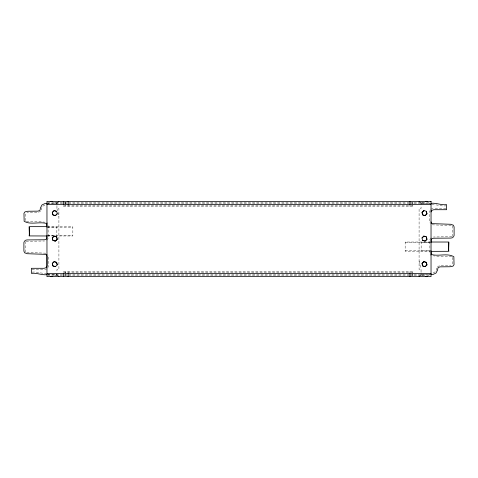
<?xml version="1.0" encoding="UTF-8"?>
<svg xmlns="http://www.w3.org/2000/svg" width="478" height="478" viewBox="0 0 478 478"><rect width="100%" height="100%" fill="white"/><g stroke="black" fill="none" stroke-linecap="round" stroke-linejoin="round"><path stroke-width="0.36" stroke-dasharray="2.39 1.79" d="M25.209 214.054L25.203 221.069M452.791 263.946L452.797 256.931M41.239 209.95L41.419 208.48L42.602 206.317L45.231 204.817L46.802 204.65M436.761 268.05L436.581 269.52L435.398 271.683L432.769 273.183L431.198 273.35M25.651 241.468L25.203 245.047L25.651 252.175M452.349 236.532L452.797 232.953L452.349 225.825M47.83 267.674L48.374 266.521L48.2 255.814L47.698 254.565M430.17 210.326L429.626 211.479L429.8 222.186L430.302 223.435M46.868 240.225L48.051 238.552L48.164 236.586L48.069 224.17L46.868 222.395M431.132 237.775L429.949 239.448L429.836 241.414L429.931 253.83L431.132 255.605M65.122 206L65.48 205.546M412.52 272.454L412.878 272M40.618 211.019L38.473 212.369L26.935 212.585M437.382 266.981L439.527 265.631L451.065 265.415M58.8 201.871L56.273 203.18M419.2 276.129L421.727 274.82M48.469 203.18L48.959 203.048M54.408 274.952L54.898 274.82M423.102 203.18L423.592 203.048M429.041 274.952L429.531 274.82M44.759 269.389L47.292 268.827M430.708 209.173L433.241 208.611M26.135 241.312L44.526 241.002M451.865 236.688L433.474 236.998M47.537 202.684L409.156 202.684M409.903 202.684L430.463 202.684M47.692 203.18L409.156 203.18M409.903 203.18L430.308 203.18M46.802 203.341L57.294 203.341M420.706 203.341L430.475 203.341M431.813 204.65C436.683 204.255 441.051 206.621 445.932 205.863M63.425 205.785L412.878 205.785M56.942 205.63L56.942 208.474L58.908 208.474L58.908 269.526L56.942 269.526L56.942 272.37M445.932 208.48L433.869 208.474M47.489 226.65L72.841 226.65L72.841 235.977L56.44 235.977M47.585 227.062L56.846 227.062L56.846 235.564M47.34 227.301L72.841 227.301M47.34 235.319L72.841 235.319M47.585 235.564L53.345 235.564M47.489 235.977L53.458 235.977M430.511 242.023L405.159 242.023L405.159 251.35L430.511 251.35M430.415 242.436L421.154 242.436L421.154 250.938L430.415 250.938M405.159 242.681L430.66 242.681M405.159 250.699L430.66 250.699M32.068 269.52L44.131 269.526M421.058 272.37L421.058 269.526L419.092 269.526L419.092 208.474L421.058 208.474L421.058 205.63M32.068 272.137C36.949 271.379 41.317 273.745 46.187 273.35M63.425 272.215L412.878 272.215M47.525 274.659L57.294 274.659M420.706 274.659L431.198 274.659M47.692 274.82L409.156 274.82M409.903 274.82L430.308 274.82M47.537 275.316L409.156 275.316M409.903 275.316L430.463 275.316M451.692 256.65L438.726 256.375L433.235 255.82M26.308 221.35L39.274 221.625L44.765 222.18M432.136 224.815L451.865 225.688M45.864 253.185L26.135 252.312M429.041 203.048L429.531 203.18M421.727 203.18L419.2 201.871M423.102 274.82L423.592 274.952M54.408 203.048L54.898 203.18M56.273 274.82L58.8 276.129M48.469 274.82L48.959 274.952M412.52 205.546L412.878 206M65.122 272L65.48 272.454M419.092 260.994L421.058 269.526M56.942 208.474L58.908 217.006M421.058 203.341L421.058 204.65M421.058 273.35L421.058 274.659M412.878 202.361L412.878 206.287L63.425 206.287L63.425 205.313M412.878 275.639L412.878 271.713L63.425 271.713L63.425 272.687M412.389 202.361L412.389 203.67M412.389 274.33L412.389 275.639M409.903 205.313L409.903 206.287M409.903 271.713L409.903 272.687M68.097 205.313L68.097 206.287M68.097 271.713L68.097 272.687M65.611 202.361L65.611 203.67M65.611 274.33L65.611 275.639M65.122 202.361L65.122 206.287M65.122 271.713L65.122 275.639M56.942 203.341L56.942 204.65M56.942 273.35L56.942 274.659M56.404 202.684A7.051 4.983 90 0 1 54.767 202.684M54.767 275.316A7.051 4.983 -90 0 1 56.404 275.316M423.233 202.684A7.051 4.983 -90 0 1 421.596 202.684M421.596 275.316A7.051 4.983 90 0 1 423.233 275.316"/><path stroke-width="0.72" d="M46.856 227.062L46.892 224.439L46.133 223.369C39.065 221.559 30.443 225.072 24.145 221.29L23.966 213.272L25.029 211.844L27.79 211.258L38.156 211.139L40.05 210.135L40.433 207.918L42.004 204.931L44.962 203.532L47.149 203.341M431.144 250.938L431.108 253.561L431.867 254.631C438.935 256.441 447.557 252.928 453.855 256.71L454.034 264.728L452.971 266.156L450.21 266.742L439.844 266.861L437.95 267.865L437.567 270.082L435.996 273.069L433.038 274.468L430.851 274.659M24.599 240.846L23.9 242.555L23.9 251.087L24.599 252.784L27.198 253.71L46.133 254.368L46.993 256.1L46.993 266.043L46.366 267.537L44.191 268.295L31.423 268.295L31.423 273.368C36.812 272.615 41.771 275.382 47.149 274.659M453.401 237.154L454.1 235.445L454.1 226.913L453.401 225.216L450.802 224.29L431.867 223.632L431.007 221.9M431.007 211.957L431.634 210.463L433.809 209.705L446.577 209.705L446.577 204.632C441.188 205.385 436.229 202.618 430.851 203.341M25.412 240.697L25.83 240.147L27.198 239.926L44.568 239.771L46.133 239.257L46.892 238.181L46.856 235.564M452.588 237.303L452.17 237.853L450.802 238.074L433.432 238.229L431.867 238.743L431.108 239.819L431.144 242.436M57.169 213.815L55.358 215.554L52.95 214.855L52.347 212.417L54.157 210.679L56.571 211.378M423.89 210.679L422.08 212.417L422.683 214.855L425.091 215.554L426.902 213.815L426.304 211.378M422.08 237.936L423.89 236.198L426.304 236.897L426.902 239.335L425.091 241.073L422.683 240.374M58.441 201.507L58.931 201.375M419.069 276.625L419.559 276.493M46.963 204.381L431.036 204.381M46.133 226.65L29.128 226.65L29.445 234.704L29.092 235.923L46.133 235.977M29.301 227.301L29.301 235.319M431.867 242.023L448.878 242.023L448.555 250.078L448.908 251.303L431.867 251.35M448.705 242.681L448.705 250.699M46.963 273.619L431.036 273.619M419.069 201.375L419.559 201.507M58.441 276.493L58.931 276.625M55.358 266.593L52.95 265.893L52.347 263.456L54.157 261.717L56.571 262.416L57.169 264.854M409.903 201.375L409.903 204.381M409.903 273.619L409.903 276.625M68.097 201.375L68.097 204.381M68.097 273.619L68.097 276.625M63.425 201.375L63.425 204.381M63.425 273.619L63.425 276.625M50.638 201.507A6.089 4.308 90 0 1 52.729 201.507M52.729 276.493A6.089 4.308 -90 0 1 50.638 276.493M425.271 201.507A6.089 4.308 -90 0 1 427.362 201.507M427.362 276.493A6.089 4.308 90 0 1 425.271 276.493M54.133 210.577L52.245 212.387L52.873 214.933L55.388 215.662L57.276 213.845L56.649 211.306L54.133 210.577M54.133 236.096L52.245 237.907L52.873 240.446L55.388 241.175L57.276 239.364L56.649 236.825L54.133 236.096M54.157 236.198L52.347 237.936L52.95 240.374L55.358 241.073L57.169 239.335L56.571 236.897L54.157 236.198M54.133 261.609L52.245 263.426L52.873 265.965L55.388 266.694L57.276 264.884L56.649 262.338L54.133 261.609M423.867 210.577L421.978 212.387L422.606 214.933L425.121 215.662L427.009 213.845L426.382 211.306L423.867 210.577M423.867 236.096L421.978 237.907L422.606 240.446L425.121 241.175L427.009 239.364L426.382 236.825L423.867 236.096M423.867 261.609L421.978 263.426L422.606 265.965L425.121 266.694L427.009 264.884L426.382 262.338L423.867 261.609M423.89 261.717L422.08 263.456L422.683 265.893L425.091 266.593L426.902 264.854L426.304 262.416L423.89 261.717M431.036 201.375L46.963 201.375L46.963 276.625L431.036 276.625L431.036 201.375"/></g></svg>
